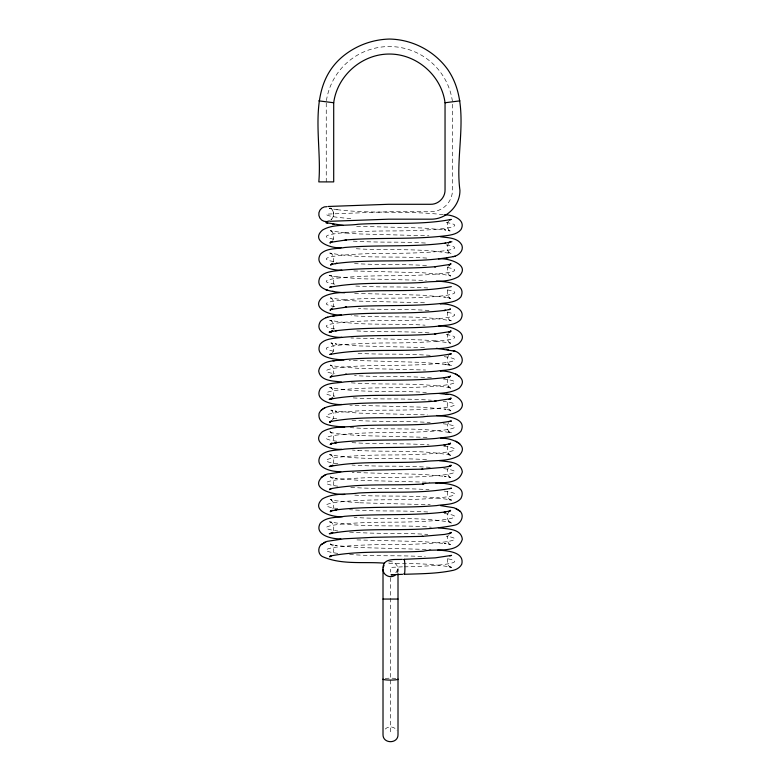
<?xml version="1.0" encoding="UTF-8"?>
<svg xmlns="http://www.w3.org/2000/svg" width="781" height="781" viewBox="0 0 781 781"><rect width="100%" height="100%" fill="white"/><g stroke="black" fill="none" stroke-linecap="round" stroke-linejoin="round"><path stroke-width="0.59" stroke-dasharray="3.9 2.93" d="M333.594 439.957C334.385 436.735 332.813 433.221 329.914 431.62L331.974 432.986L330.197 432.313L336.435 433.631L359.289 435.622L358.313 435.554L427.91 437.37M447.493 402.518C446.595 405.71 448.05 409.273 450.901 410.962L448.841 409.605L450.588 410.337L444.379 409.029L446.068 409.224L422.589 407.174L349.868 405.134M333.438 552.479C334.463 549.326 333.155 545.704 330.383 543.908L332.433 545.265L330.705 544.464L336.894 545.763L335.215 545.489L358.586 547.53L430.975 549.56M333.419 485.343C334.473 482.199 333.194 478.568 330.431 476.742L332.481 478.089L330.773 477.279L336.953 478.577L335.274 478.284L358.616 480.325L429.814 482.277M447.659 289.995C446.537 293.109 447.718 296.77 450.442 298.664L448.392 297.317L450.09 298.176L443.93 296.878L445.6 297.21L422.316 295.179L352.446 293.305M333.35 283.913C334.493 280.799 333.311 277.128 330.607 275.234L332.647 276.581L329.094 275.342L337.119 277.021L335.449 276.679L358.723 278.7L426.328 280.428M447.738 491.425C446.527 494.51 447.611 498.2 450.276 500.162L448.235 498.815L451.75 500.152C419.104 493.856 385.55 497.517 352.563 494.929M447.757 558.561C446.517 561.637 447.572 565.346 450.217 567.328L448.187 565.981L451.691 567.348C430.409 562.955 408.463 563.745 386.859 563.218M333.204 530.709C334.512 527.663 333.536 523.944 330.929 521.893L332.96 523.241L329.494 521.796C362.999 528.21 397.422 524.295 431.268 527.204M333.175 463.563C334.512 460.536 333.575 456.797 330.988 454.737L333.018 456.075L329.553 454.601C362.228 460.888 395.791 457.197 428.798 459.833M333.145 396.426C334.512 393.399 333.604 389.66 331.037 387.571L333.067 388.909L329.621 387.405C361.447 393.556 394.161 390.119 426.328 392.472M333.116 329.279C334.512 326.273 333.643 322.514 331.095 320.405L333.116 321.743L329.68 320.21C361.076 326.282 393.341 322.992 425.079 325.189M447.923 311.775C446.517 314.772 447.367 318.531 449.895 320.659L447.874 319.312L451.301 320.874C418.313 314.548 384.437 318.336 351.128 315.573M333.087 262.133C334.502 259.136 333.672 255.377 331.144 253.249L333.165 254.586L329.748 253.015C361.915 259.214 394.961 255.66 427.461 258.15M447.952 378.922C446.166 382.524 447.864 387.2 451.496 388.879L447.825 386.478L451.233 388.069C417.884 381.694 383.637 385.589 349.956 382.7M447.982 446.068C446.166 449.651 447.816 454.347 451.438 456.055L447.777 453.644L451.164 455.264C418.655 449.007 385.267 452.677 352.416 450.061M332.901 508.919C334.864 505.405 333.399 500.65 329.855 498.795L331.915 500.162L330.138 499.508L336.377 500.816L359.26 502.818L358.274 502.759L430.224 504.741M332.843 374.616C334.864 371.151 333.487 366.367 329.972 364.444L332.032 365.811L330.265 365.127L336.494 366.435L358.342 368.339L425.606 370.009M397.002 572.961C400.428 567.533 394.698 560.065 388.567 561.969M448.206 266.428C446.166 269.894 447.503 274.678 451.018 276.62L448.948 275.254L450.715 275.957L444.487 274.648L422.658 272.754L353.178 270.939M332.804 307.47C334.854 304.014 333.526 299.221 330.031 297.278L332.091 298.635L330.324 297.932L346.452 300.373L345.075 300.236L358.381 301.124L425.567 302.794M448.245 333.575C446.166 337.021 447.464 341.824 450.959 343.796L448.899 342.429L450.657 343.142L434.539 340.711L435.925 340.858L422.619 339.969L350.952 337.997M332.774 240.323C334.854 236.887 333.575 232.084 330.09 230.102L332.15 231.469L330.392 230.746L346.5 233.177L345.114 233.031L358.411 233.919L428.925 235.813M448.314 467.878C446.176 471.275 447.386 476.107 450.842 478.138L448.782 476.781L450.53 477.523L444.321 476.215L446.01 476.43L422.55 474.389L352.163 472.495M448.343 535.024C446.185 538.412 447.347 543.244 450.783 545.304L448.724 543.947L450.461 544.708L444.262 543.41L445.951 543.635L422.521 541.594L354.457 539.856M332.521 419.944C334.815 416.644 333.848 411.763 330.49 409.566L332.54 410.923L330.832 410.093L337.001 411.392L335.332 411.079L358.655 413.11L427.529 414.916M448.538 221.111C446.215 224.391 447.152 229.282 450.491 231.498L448.45 230.141L450.149 230.991L443.979 229.692L445.658 230.004L422.345 227.974L354.642 226.246M332.481 352.787C334.805 349.517 333.877 344.626 330.548 342.4L332.589 343.757L330.89 342.908L337.06 344.206L335.391 343.874L358.684 345.905L425.245 347.565M448.616 355.414C446.234 358.655 447.083 363.555 450.383 365.83L448.343 364.483L451.887 365.752L443.872 364.063L445.541 364.415L422.277 362.384L349.127 360.285M448.655 422.57C446.244 425.782 447.054 430.692 450.325 432.996L448.284 431.649L451.818 432.947C418.391 426.543 384.057 430.409 350.288 427.568M448.948 242.979C446.341 246.035 446.82 250.984 449.954 253.493L447.923 252.156L451.359 253.679C419.153 247.47 386.058 251.033 353.51 248.534M449.124 511.594C445.863 515.069 447.074 521.22 451.379 523.231L447.728 520.8L451.106 522.46C420.627 516.553 389.309 519.541 358.489 517.657L354.086 517.383M395.811 572.756L397.754 569.398L398.007 567.455L398.007 572.112M330.959 219.871C334.678 216.913 334.424 210.655 330.49 207.99M385.209 729.063C388.499 725.608 394.727 726.447 397.002 730.625M402.488 566.83L390.637 567.387L390.51 572.112M404.197 566.811L407.145 566.772A64.257 5.604 0 0 0 446.166 558.561M357.473 450.393L358.45 450.461M443.237 214.677C407.467 210.421 371.248 214.131 335.508 209.474L337.167 209.835L329.162 208.136L332.696 209.415L330.578 208.01A7.498 7.459 -62.2 0 1 331.017 219.891M390.51 577.696L390.51 734.404M326.253 103.024L326.253 181.895M385.209 678.464A7.459 0.937 0 0 1 395.811 678.464M444.213 513.488A64.257 5.604 0 0 1 447.064 519.219A64.257 5.604 0 0 1 390.51 522.167A64.257 5.604 0 0 0 333.516 525.174A64.257 5.604 0 0 0 337.87 530.973M427.773 512.004A64.257 5.604 0 0 0 390.51 510.959A64.257 5.604 0 0 1 349.585 509.681M349.585 532.086A64.257 5.604 0 0 0 390.51 533.364A64.257 5.604 0 0 1 427.773 534.399M350.786 487.364A64.257 5.604 0 0 0 390.51 488.564A64.257 5.604 0 0 1 429.013 489.677M337.87 486.172A64.257 5.604 0 0 1 333.516 480.374A64.257 5.604 0 0 1 390.51 477.357A64.257 5.604 0 0 0 447.503 474.34A64.257 5.604 0 0 0 443.159 468.551M444.213 491.083A64.257 5.604 0 0 1 447.064 496.823A64.257 5.604 0 0 1 390.51 499.762A64.257 5.604 0 0 0 333.516 502.779A64.257 5.604 0 0 0 337.87 508.577M349.585 554.481A64.257 5.604 0 0 0 390.51 555.769A64.257 5.604 0 0 1 425.235 556.658M337.87 553.378A64.257 5.604 0 0 1 333.516 547.579A64.257 5.604 0 0 1 390.51 544.562A64.257 5.604 0 0 0 446.166 536.166M444.213 356.673A64.257 5.604 0 0 1 447.064 362.404A64.257 5.604 0 0 1 390.51 365.352A64.257 5.604 0 0 0 334.864 373.748M430.233 355.345A64.257 5.604 0 0 0 390.51 354.144A64.257 5.604 0 0 1 355.785 353.256M446.166 222.536A64.257 5.604 0 0 1 390.51 230.942A64.257 5.604 0 0 0 334.864 239.337M353.246 241.104A64.257 5.604 0 0 0 390.51 242.139A64.257 5.604 0 0 1 426.514 243.096M446.166 334.551A64.257 5.604 0 0 1 390.51 342.947A64.257 5.604 0 0 0 334.864 351.352M429.013 332.862A64.257 5.604 0 0 0 390.51 331.749A64.257 5.604 0 0 1 355.785 330.861M334.864 328.947A64.257 5.604 0 0 1 390.51 320.542A64.257 5.604 0 0 0 446.166 312.146M443.159 378.941A64.257 5.604 0 0 1 447.503 384.74A64.257 5.604 0 0 1 390.51 387.747A64.257 5.604 0 0 0 334.864 396.152M431.434 377.828A64.257 5.604 0 0 0 390.51 376.549A64.257 5.604 0 0 1 354.506 375.593M430.233 467.36A64.257 5.604 0 0 0 390.51 466.159A64.257 5.604 0 0 1 352.006 465.037M353.246 397.91A64.257 5.604 0 0 0 390.51 398.954A64.257 5.604 0 0 1 431.434 400.233M429.013 310.457A64.257 5.604 0 0 0 390.51 309.344A64.257 5.604 0 0 1 358.381 308.593M352.006 420.237A64.257 5.604 0 0 0 390.51 421.349A64.257 5.604 0 0 1 430.233 422.55M336.816 418.831A64.257 5.604 0 0 1 333.956 413.09A64.257 5.604 0 0 1 390.51 410.152A64.257 5.604 0 0 0 447.503 407.135A64.257 5.604 0 0 0 443.159 401.346M352.006 442.642A64.257 5.604 0 0 0 390.51 443.754A64.257 5.604 0 0 1 429.013 444.877M336.816 441.236A64.257 5.604 0 0 1 333.956 435.495A64.257 5.604 0 0 1 390.51 432.557A64.257 5.604 0 0 0 447.503 429.54A64.257 5.604 0 0 0 443.159 423.741M355.785 286.051A64.257 5.604 0 0 0 390.51 286.939A64.257 5.604 0 0 1 427.773 287.984M334.864 284.147A64.257 5.604 0 0 1 390.51 275.742A64.257 5.604 0 0 0 446.166 267.346M337.87 463.768A64.257 5.604 0 0 1 333.516 457.969A64.257 5.604 0 0 1 390.51 454.962A64.257 5.604 0 0 0 447.503 451.945A64.257 5.604 0 0 0 443.159 446.146M334.864 306.542A64.257 5.604 0 0 1 390.51 298.147A64.257 5.604 0 0 0 446.166 289.741M326.419 100.651A63.671 63.671 0 0 1 452.482 101.813L452.482 190.047A21.692 21.692 0 0 1 430.79 211.739L388.674 211.739L326.253 214.14A64.257 5.604 0 0 0 353.246 218.7M426.514 265.501A64.257 5.604 0 0 0 390.51 264.544A64.257 5.604 0 0 1 354.506 263.578M446.166 244.941A64.257 5.604 0 0 1 390.51 253.337A64.257 5.604 0 0 0 333.526 261.528"/><path stroke-width="1.17" d="M328.137 206.477L388.547 204.29L430.546 204.29C438.346 204.563 445.307 197.593 445.043 189.803L445.043 102.75C441.519 75.62 416.732 53.948 389.368 54.045C362.013 53.948 337.226 75.62 333.702 102.75L333.702 181.895L318.814 181.895C322.475 140.111 305.4 88.048 342.488 56.671C355.706 45.708 372.195 39.509 389.368 39.05C412.28 39.411 434.168 50.794 447.63 69.333C472.085 104.83 454.503 150.684 459.931 190.291C460.146 205.686 446.429 219.402 431.034 219.178L388.811 219.178L330.178 221.287M383.266 567.27L384.018 565.464M322.826 543.508C317.779 545.831 317.35 553.573 322.133 556.423C341.199 565.2 363.985 561.461 384.477 563.189M322.885 476.273C308.026 489.375 335.937 495.3 344.743 494.402M449.505 399.198L451.086 398.037L449.016 399.403L450.793 398.72L434.636 401.161L436.023 401.053C401.951 403.992 367.587 401.141 333.624 405.554C328.274 406.354 321.46 407.731 319.107 413.315C316.93 426.651 336.191 425.957 344.694 427.197M332.11 398.076L330.666 399.413L332.706 398.066L329.172 399.355C360.021 393.37 391.73 396.397 422.931 394.493C434.773 392.736 448.411 394.766 459.033 388.313C470.709 376.959 448.968 370.116 440.416 371.16M332.062 330.929L330.617 332.247L332.657 330.9L329.104 332.15L337.128 330.47L335.459 330.812C368.944 326.487 402.82 329.328 436.403 326.39C444.389 324.818 454.327 326.087 460.556 319.761C467.799 307.997 448.548 303.174 440.367 303.946M332.023 263.773L330.558 265.081L332.599 263.724M449.075 444.438L450.559 443.149L448.519 444.506L450.227 443.686L444.047 444.985L445.726 444.682C412.143 449.016 378.17 446.176 344.489 449.124C336.465 450.637 326.526 449.446 320.356 455.879C313.425 467.76 332.647 472.212 340.799 471.578M331.749 510.491L330.217 511.721L332.267 510.364L330.529 511.116L336.728 509.817L335.049 510.032C368.778 505.678 402.908 508.538 436.735 505.58C444.779 504.106 454.835 505.268 460.849 498.6C468.112 484.435 444.262 483.341 436.559 482.726M331.7 443.335L330.158 444.555L332.218 443.188L330.47 443.93L336.679 442.622L334.99 442.827C368.759 438.473 402.918 441.324 436.784 438.366C444.828 436.901 454.903 438.053 460.888 431.346C468.014 417.152 444.213 416.185 436.511 415.521M331.652 376.178L330.099 377.379L332.159 376.022L330.402 376.745L346.51 374.314L345.124 374.46C375.641 371.854 406.325 373.777 436.833 371.151C444.409 369.823 453.263 370.663 459.579 365.508C465.837 360.441 460.107 351.382 453.283 350.845M395.811 574.513C391.457 579.219 382.758 575.617 383.012 569.212M449.407 264.876L450.969 263.685L448.909 265.052L450.666 264.339L434.548 266.77L435.935 266.633C401.932 269.572 367.636 266.721 333.741 271.124C328.791 271.886 323.402 272.93 320.073 277.05C313.21 291.245 336.709 292.016 344.597 292.787M331.603 309.022L330.041 310.213L332.101 308.846L330.343 309.549L346.461 307.118L345.075 307.255C379.088 304.317 413.393 307.158 447.298 302.755C452.258 302.003 457.646 300.939 460.966 296.819C467.097 282.947 445.033 281.55 436.413 281.101M449.456 332.042L451.027 330.861L448.958 332.228L450.725 331.525L434.597 333.965L435.974 333.838C401.942 336.787 367.617 333.936 333.682 338.339C328.723 339.081 323.344 340.174 320.034 344.304C314.069 357.688 334.922 359.543 343.503 359.856M331.554 241.866L329.982 243.037L332.042 241.671L330.275 242.364L346.413 239.923L345.026 240.04C379.078 237.102 413.422 239.952 447.357 235.54C452.316 234.808 457.705 233.695 461.005 229.565C466.482 219.5 452.131 214.521 444.379 214.804M449.553 466.355L451.145 465.203L449.075 466.569L450.852 465.915L444.614 467.223L421.75 469.215L422.726 469.156L373.494 470.103L344.021 471.587L326.995 474.155L321.255 477.357M449.602 533.521L451.203 532.378L449.134 533.745L450.92 533.101L444.672 534.419L421.779 536.41L422.765 536.371L373.474 537.318L343.972 538.802L326.936 541.37L321.196 544.611M323.559 543.049L325.13 541.985M331.31 555.721L329.68 556.824L331.066 555.906M323.607 475.795L325.189 474.75M331.261 488.564L329.621 489.648L330.998 488.73M449.036 242.549L450.393 241.651M449.085 309.715L450.452 308.817M450.5 375.983L448.46 377.34L450.159 376.501L443.989 377.799L445.668 377.477C412.124 381.811 378.18 378.97 344.538 381.919C336.513 383.432 326.595 382.231 320.395 388.626C313.24 401.014 333.682 405.105 341.902 404.499M330.724 466.579L332.765 465.232L329.24 466.55C360.051 460.575 391.73 463.592 422.892 461.698C434.724 459.931 448.353 461.981 458.984 455.557C470.767 444.272 449.046 437.272 440.464 438.375M330.783 533.745L332.813 532.398L329.299 533.755C370.682 525.789 413.559 533.618 454.874 525.154C461.903 523.7 465.447 513.468 458.164 509.886M450.617 510.325L448.567 511.682L450.286 510.872L444.106 512.17L445.785 511.887C412.163 516.221 378.16 513.381 344.441 516.329C336.416 517.832 326.448 516.651 320.317 523.143C313.503 535.063 332.706 539.378 340.848 538.792M321.303 410.113L322.953 409.039M323.656 408.551L325.257 407.516M331.203 421.398L329.553 422.472L331.632 421.096L329.826 421.672C360.344 415.756 391.72 418.743 422.589 416.859C434.334 415.101 447.874 417.318 458.457 411.07C469.391 403.279 454.962 392.95 446.254 394.278M453.263 256.637C458.427 255.817 464.012 250.779 461.854 245.136C457.881 237.434 447.679 237.854 440.318 236.731M450.1 309.315L443.94 310.613L445.609 310.272C412.095 314.597 378.199 311.765 344.587 314.704C336.552 316.207 326.653 315.007 320.444 321.372C313.161 333.712 333.614 337.948 341.853 337.285M449.426 219.978L451.242 219.412C420.705 225.338 389.299 222.341 358.411 224.225C346.666 225.992 333.116 223.776 322.524 230.044C309.432 241.378 332.657 249.129 341.307 247.557M331.574 353.92L329.758 354.476C360.314 348.551 391.72 351.548 422.619 349.663C434.373 347.896 447.933 350.113 458.515 343.835C471.929 331.876 447.064 324.681 438.531 326.194M331.515 286.744L329.699 287.281C360.285 281.345 391.72 284.352 422.658 282.458C434.421 280.682 447.991 282.907 458.574 276.591C471.861 264.554 446.976 257.515 438.483 258.97M449.553 354.33L451.369 353.803C415.882 360.5 379.439 355.999 343.64 359.67M449.612 421.515L451.438 420.998C420.803 426.943 389.299 423.937 358.313 425.83C346.53 427.627 333.009 425.538 322.348 431.756C309.608 443.344 332.911 450.627 341.453 449.212M449.671 488.691L451.506 488.203C420.832 494.148 389.299 491.142 358.274 493.026C346.491 494.822 332.94 492.743 322.289 499C309.335 511.243 334.268 517.862 342.674 516.563M449.729 555.877L451.564 555.398L435.212 557.868L404.07 559.323M330.91 264.583L337.07 263.285L335.4 263.607C375.105 258.14 415.726 264.203 455.128 256.246M444.906 243.213L451.896 241.739M446.771 258.003L448.44 257.652M451.311 286.607C420.734 292.533 389.299 289.536 358.381 291.43C346.618 293.207 333.048 290.981 322.465 297.278C309.491 308.7 332.745 316.295 341.356 314.772M345.026 359.514C336.65 361.144 320.395 359.299 318.697 371.024C320.103 381.274 333.702 380.943 341.404 381.997M329.894 488.867C360.373 482.951 391.72 485.938 422.55 484.064L423.536 484.005M329.953 556.062C360.412 550.156 391.72 553.133 422.521 551.259L423.497 551.22C434.646 547.989 458.086 554.432 462.332 539.202C461.093 528.19 446.566 529.079 438.405 527.78M325.921 317.633L327.776 317.242M332.599 316.227L334.268 315.875M392.56 574.631L390.998 574.816L402.605 574.318M445.043 102.75L459.931 100.866M445.551 243.076C412.075 247.392 378.209 244.56 344.636 247.499C336.65 249.071 326.722 247.792 320.483 254.108C313.074 266.409 333.555 270.782 341.805 270.07M422.55 484.064C433.836 480.647 458.047 487.529 462.332 471.929C461.132 461.386 447.454 461.835 439.488 460.712M333.106 360.871L334.795 360.676M435.827 483.175L437.214 483.088M402.371 559.352C395.557 559.899 383.783 557.556 383.012 567.436L383.012 734.404C382.622 744.088 398.408 744.088 398.007 734.404L398.007 573.693M404.333 574.299C420.774 573.703 437.458 573.791 453.595 570.237C456.905 569.398 460.243 567.318 461.776 564.165C464.783 551.347 445.805 550.742 437.75 550.068M383.012 599.056L398.007 599.056M327.727 223.034L325.872 222.634L343.406 225.445M436.462 348.306L455.138 351.245M439.439 393.507L447.943 394.473M440.513 505.59L454.064 507.767L459.794 510.989M318.814 100.866L333.702 102.75M325.931 289.858L327.795 290.249M332.608 291.264L334.278 291.606M446.791 349.488L448.45 349.839M332.55 224.04L334.219 224.401M455.743 373.894L457.334 374.929M458.047 375.417L459.697 376.481M455.801 441.128L457.393 442.173M458.105 442.651L459.745 443.735M455.86 508.363L457.441 509.417M383.012 679.138A7.595 0.957 0 0 0 385.209 679.812A7.459 0.937 0 0 0 395.811 679.812A7.595 0.957 0 0 0 398.007 679.138M403.894 559.674A7.498 0.713 89.3 0 1 404.919 567.397A7.498 0.713 89.3 0 1 403.962 573.488M329.367 220.935A7.498 7.459 -62.2 0 1 318.892 215.429A7.498 7.459 -62.2 0 1 326.956 206.672"/></g></svg>
